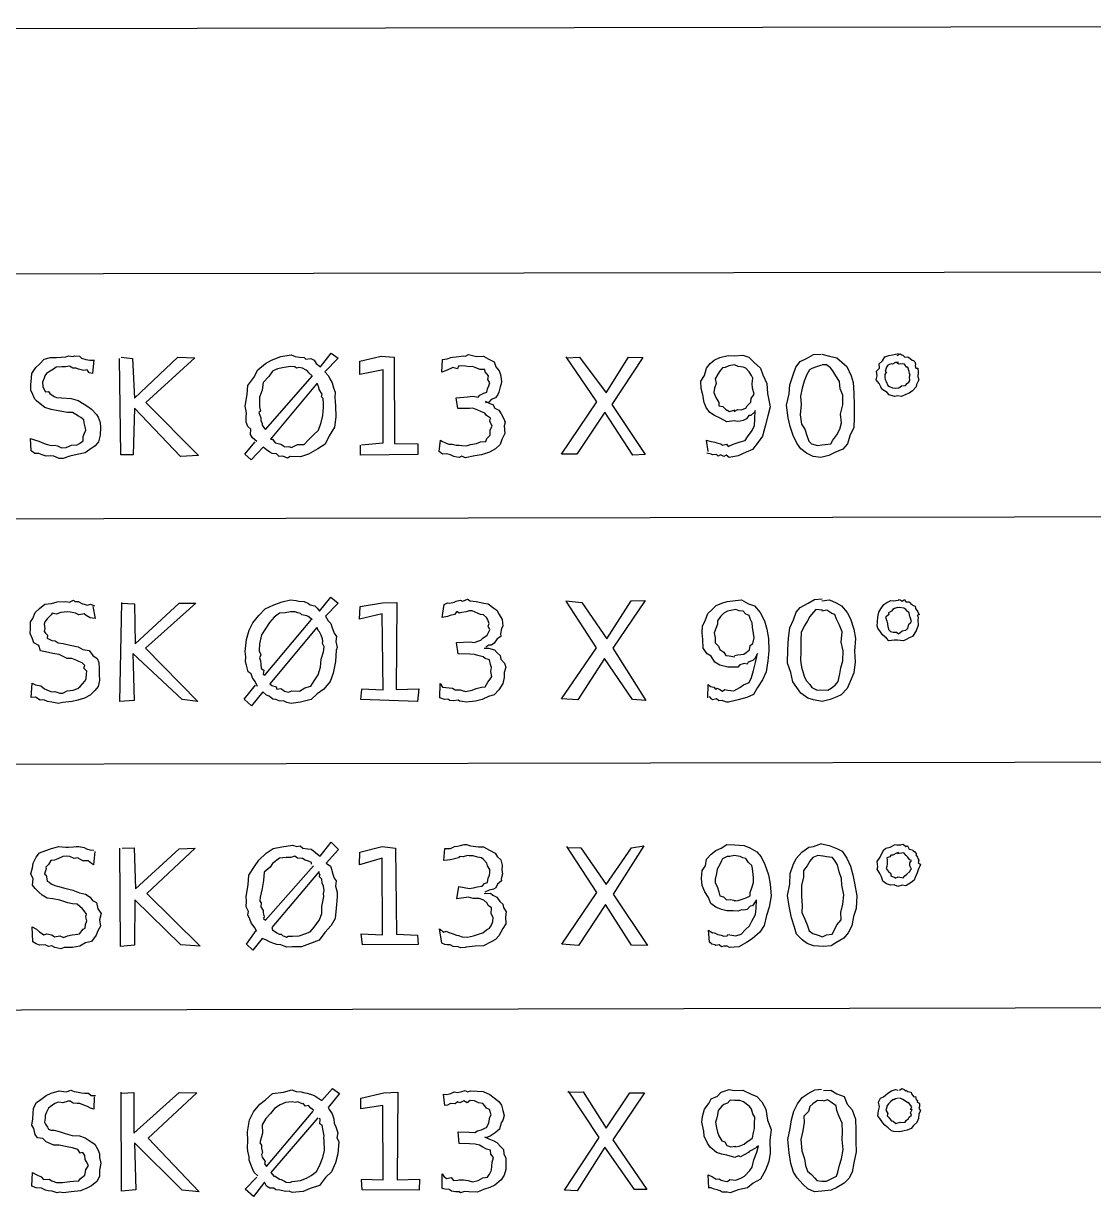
# Model space of a CAD drawing. Header units: millimetres. Extents: x 0 to 500, y -1 to 330.
# Drawn here: x 405.58 to 436.13, y 223.95 to 257.45 of the extents above; entities that cross this region are included whole.
import ezdxf

# ---------------------------------------------------------------- set-up
doc = ezdxf.new("R2010")
doc.units = ezdxf.units.MM

msp = doc.modelspace()

# ---------------------------------------------------------------- linework, layer by layer
for points in [[(329.853, 257.168), (485.854, 257.449)], [(329.867, 250.187), (485.856, 250.43)], [(407.591, 247.839), (407.554, 247.453), (407.462, 247.467), (407.402, 247.556), (407.307, 247.538), (407.157, 247.577), (407.092, 247.6), (406.993, 247.606), (406.902, 247.665), (406.78, 247.643), (406.675, 247.647), (406.521, 247.634), (406.44, 247.577), (406.301, 247.491), (406.239, 247.456), (406.198, 247.387), (406.178, 247.317), (406.132, 247.207), (406.14, 247.083), (406.18, 246.997), (406.214, 246.927), (406.298, 246.935), (406.336, 246.879), (406.46, 246.8), (406.528, 246.769), (406.671, 246.754), (406.942, 246.735), (407.148, 246.681), (407.32, 246.575), (407.425, 246.51), (407.529, 246.436), (407.671, 246.279), (407.716, 246.205), (407.772, 246.054), (407.788, 245.908), (407.776, 245.688), (407.726, 245.497), (407.627, 245.391), (407.482, 245.285), (407.346, 245.187), (407.12, 245.135), (406.909, 245.092), (406.721, 245.024), (406.606, 245.026), (406.453, 245.088), (406.349, 245.102), (406.232, 245.093), (406.123, 245.133), (406.02, 245.17), (405.913, 245.165), (405.803, 245.247), (405.782, 245.592), (405.931, 245.547), (406.024, 245.521), (406.153, 245.467), (406.232, 245.438), (406.371, 245.4), (406.472, 245.401), (406.56, 245.389), (406.672, 245.328), (406.808, 245.339), (406.957, 245.406), (407.121, 245.414), (407.184, 245.451), (407.291, 245.53), (407.287, 245.656), (407.329, 245.749), (407.361, 245.833), (407.349, 245.93), (407.313, 246.04), (407.312, 246.132), (407.224, 246.195), (407.155, 246.238), (407.078, 246.284), (406.985, 246.337), (406.842, 246.341), (406.578, 246.382), (406.374, 246.422), (406.195, 246.485), (406.106, 246.552), (405.959, 246.667), (405.91, 246.724), (405.853, 246.856), (405.795, 246.974), (405.799, 247.125), (405.811, 247.331), (405.828, 247.457), (405.941, 247.622), (406.045, 247.723), (406.173, 247.863), (406.356, 247.907), (406.528, 247.909), (406.793, 247.932), (406.877, 247.955), (406.994, 247.935), (407.052, 247.961), (407.183, 247.949), (407.242, 247.893), (407.368, 247.856), (407.476, 247.831), (407.59, 247.836)], [(408.375, 247.922), (408.698, 247.878), (408.758, 246.752), (409.989, 247.919), (410.474, 247.9), (409.077, 246.626), (410.577, 245.114), (410.065, 245.08), (408.755, 246.462), (408.72, 245.133), (408.362, 245.125), (408.33, 247.88)], [(412.249, 245.507), (412.124, 245.612), (412.061, 245.707), (412.077, 245.858), (411.988, 245.94), (411.94, 246.06), (411.946, 246.205), (411.951, 246.333), (411.913, 246.523), (411.967, 246.853), (411.987, 247.107), (412.158, 247.339), (412.277, 247.554), (412.491, 247.739), (412.669, 247.837), (412.935, 247.938), (413.222, 247.983), (413.345, 247.942), (413.466, 247.923), (413.597, 247.91), (413.641, 247.864), (413.791, 247.877), (413.886, 247.83), (413.939, 247.742), (414.068, 247.647), (414.37, 248.035), (414.572, 247.893), (414.19, 247.496), (414.293, 247.389), (414.331, 247.303), (414.398, 247.184), (414.434, 247.045), (414.486, 246.921), (414.477, 246.765), (414.487, 246.651), (414.488, 246.532), (414.5, 246.218), (414.463, 245.922), (414.313, 245.672), (414.197, 245.438), (413.988, 245.304), (413.725, 245.153), (413.495, 245.07), (413.195, 245.083), (413.123, 245.034), (412.987, 245.093), (412.885, 245.079), (412.81, 245.154), (412.682, 245.163), (412.613, 245.203), (412.521, 245.277), (412.429, 245.352), (412.081, 244.987), (411.904, 245.147), (412.196, 245.505)], [(415.233, 245.413), (415.857, 245.47), (415.849, 247.555), (415.185, 247.42), (415.183, 247.805), (415.797, 247.944), (416.168, 247.919), (416.176, 245.456), (416.845, 245.44), (416.847, 245.137), (415.203, 245.123), (415.203, 245.407)], [(418.765, 246.666), (418.897, 246.592), (418.988, 246.564), (419.045, 246.465), (419.155, 246.407), (419.218, 246.299), (419.298, 246.154), (419.332, 246.058), (419.307, 245.955), (419.327, 245.743), (419.244, 245.568), (419.189, 245.421), (419.06, 245.304), (418.892, 245.203), (418.658, 245.13), (418.474, 245.098), (418.197, 245.044), (418.1, 245.094), (418.027, 245.053), (417.954, 245.065), (417.87, 245.08), (417.778, 245.133), (417.66, 245.16), (417.548, 245.15), (417.451, 245.221), (417.494, 245.553), (417.524, 245.516), (417.654, 245.467), (417.732, 245.438), (417.818, 245.431), (417.94, 245.404), (418.018, 245.41), (418.095, 245.399), (418.232, 245.389), (418.35, 245.422), (418.513, 245.452), (418.63, 245.499), (418.78, 245.515), (418.813, 245.594), (418.909, 245.689), (418.903, 245.844), (418.964, 245.944), (418.9, 246.088), (418.919, 246.181), (418.806, 246.252), (418.752, 246.319), (418.64, 246.371), (418.554, 246.405), (418.414, 246.464), (418.315, 246.455), (417.987, 246.455), (417.938, 246.754), (418.264, 246.79), (418.414, 246.804), (418.569, 246.778), (418.614, 246.829), (418.73, 246.891), (418.812, 246.919), (418.833, 247.012), (418.873, 247.099), (418.893, 247.183), (418.845, 247.283), (418.857, 247.387), (418.769, 247.497), (418.751, 247.563), (418.619, 247.57), (418.498, 247.615), (418.407, 247.657), (418.307, 247.641), (418.204, 247.666), (418.096, 247.675), (418, 247.663), (417.972, 247.589), (417.844, 247.625), (417.787, 247.594), (417.63, 247.527), (417.524, 247.49), (417.542, 247.855), (417.676, 247.867), (417.785, 247.907), (417.83, 247.917), (417.94, 247.932), (418.084, 247.944), (418.147, 247.956), (418.2, 247.951), (418.286, 247.996), (418.52, 247.941), (418.715, 247.949), (418.853, 247.871), (419.023, 247.787), (419.073, 247.643), (419.163, 247.53), (419.203, 247.423), (419.229, 247.227), (419.221, 247.16), (419.193, 247.068), (419.153, 246.922), (419.123, 246.851), (419.062, 246.759), (418.938, 246.711), (418.865, 246.637), (418.771, 246.61)], [(421.09, 247.896), (421.458, 247.916), (422.217, 246.903), (422.86, 247.919), (423.266, 247.911), (422.382, 246.565), (423.334, 245.138), (422.977, 245.122), (422.185, 246.352), (421.377, 245.149), (420.945, 245.151), (421.953, 246.642), (421.073, 247.926)], [(425.135, 245.227), (425.084, 245.544), (425.211, 245.506), (425.276, 245.502), (425.32, 245.487), (425.382, 245.47), (425.495, 245.443), (425.538, 245.407), (425.652, 245.435), (425.7, 245.372), (425.845, 245.434), (426.043, 245.499), (426.184, 245.539), (426.249, 245.647), (426.382, 245.826), (426.449, 245.968), (426.467, 246.148), (426.472, 246.396), (426.46, 246.355), (426.346, 246.252), (426.296, 246.249), (426.226, 246.16), (426.133, 246.108), (426.041, 246.095), (425.969, 246.084), (425.869, 246.104), (425.663, 246.073), (425.474, 246.176), (425.314, 246.256), (425.176, 246.338), (425.07, 246.482), (425.017, 246.626), (424.978, 246.84), (424.931, 247.023), (424.921, 247.231), (425.026, 247.391), (425.079, 247.604), (425.183, 247.737), (425.305, 247.831), (425.462, 247.91), (425.701, 247.967), (425.883, 247.955), (426.118, 247.978), (426.292, 247.917), (426.445, 247.765), (426.621, 247.608), (426.694, 247.411), (426.803, 247.169), (426.826, 246.883), (426.896, 246.504), (426.833, 246.247), (426.762, 245.945), (426.683, 245.661), (426.555, 245.491), (426.392, 245.285), (426.214, 245.208), (425.988, 245.103), (425.728, 245.053), (425.647, 245.117), (425.573, 245.079), (425.481, 245.125), (425.417, 245.096), (425.369, 245.14), (425.256, 245.129), (425.22, 245.148), (425.092, 245.178)], [(428.375, 248.004), (428.597, 247.944), (428.805, 247.903), (428.946, 247.78), (429.086, 247.652), (429.213, 247.385), (429.27, 247.198), (429.291, 246.904), (429.294, 246.522), (429.299, 246.19), (429.292, 245.909), (429.176, 245.675), (429.112, 245.441), (428.974, 245.291), (428.745, 245.195), (428.574, 245.107), (428.345, 245.054), (428.125, 245.083), (427.942, 245.181), (427.776, 245.297), (427.658, 245.467), (427.556, 245.683), (427.476, 245.943), (427.413, 246.185), (427.367, 246.549), (427.441, 246.868), (427.464, 247.133), (427.557, 247.417), (427.632, 247.63), (427.758, 247.797), (427.94, 247.877), (428.136, 247.994), (428.359, 248.007)], [(430.524, 247.967), (430.61, 248.018), (430.657, 247.986), (430.685, 247.973), (430.749, 247.92), (430.81, 247.93), (430.846, 247.92), (430.951, 247.835), (430.991, 247.824), (431.026, 247.785), (431.048, 247.729), (431.037, 247.67), (431.06, 247.602), (431.12, 247.606), (431.125, 247.488), (431.123, 247.487), (431.112, 247.364), (431.147, 247.271), (431.078, 247.142), (431.072, 247.075), (430.964, 246.953), (430.864, 246.891), (430.77, 246.851), (430.654, 246.798), (430.543, 246.81), (430.445, 246.796), (430.296, 246.84), (430.241, 246.911), (430.088, 247.007), (430.055, 247.072), (430.016, 247.167), (429.93, 247.276), (429.955, 247.387), (429.934, 247.52), (430.023, 247.603), (430.015, 247.726), (430.107, 247.815), (430.176, 247.931), (430.284, 247.964), (430.388, 247.985), (430.568, 248.028)], [(413.824, 247.39), (413.735, 247.476), (413.698, 247.508), (413.659, 247.549), (413.55, 247.609), (413.443, 247.628), (413.381, 247.609), (413.335, 247.642), (413.219, 247.654), (413.026, 247.624), (412.838, 247.581), (412.693, 247.515), (412.589, 247.367), (412.428, 247.198), (412.4, 246.972), (412.319, 246.775), (412.324, 246.505), (412.35, 246.374), (412.302, 246.338), (412.362, 246.188), (412.358, 246.102), (412.398, 246.03), (412.394, 245.98), (412.466, 245.877), (412.497, 245.853), (413.839, 247.388)], [(425.872, 246.368), (425.979, 246.428), (426.077, 246.419), (426.201, 246.461), (426.245, 246.527), (426.351, 246.629), (426.361, 246.742), (426.44, 246.859), (426.393, 247.032), (426.387, 247.165), (426.41, 247.321), (426.372, 247.393), (426.304, 247.497), (426.202, 247.602), (426.129, 247.635), (425.991, 247.648), (425.878, 247.697), (425.721, 247.671), (425.612, 247.625), (425.542, 247.618), (425.457, 247.506), (425.4, 247.412), (425.33, 247.302), (425.356, 247.169), (425.311, 247.038), (425.296, 246.911), (425.345, 246.765), (425.435, 246.627), (425.433, 246.529), (425.551, 246.514), (425.623, 246.438), (425.736, 246.363), (425.904, 246.416)], [(428.365, 247.688), (428.223, 247.646), (428.09, 247.594), (428.025, 247.559), (427.943, 247.42), (427.872, 247.238), (427.813, 247.029), (427.765, 246.801), (427.781, 246.565), (427.755, 246.276), (427.799, 246.004), (427.891, 245.863), (427.946, 245.677), (428.008, 245.524), (428.084, 245.442), (428.25, 245.392), (428.372, 245.412), (428.474, 245.426), (428.629, 245.448), (428.69, 245.552), (428.801, 245.702), (428.891, 245.861), (428.935, 246.048), (428.909, 246.295), (428.971, 246.559), (428.97, 246.832), (428.898, 247.013), (428.883, 247.223), (428.776, 247.386), (428.685, 247.528), (428.621, 247.614), (428.505, 247.698), (428.384, 247.702)], [(430.566, 247.77), (430.475, 247.771), (430.392, 247.719), (430.353, 247.729), (430.255, 247.686), (430.226, 247.631), (430.186, 247.514), (430.221, 247.5), (430.173, 247.424), (430.175, 247.335), (430.179, 247.278), (430.215, 247.225), (430.261, 247.112), (430.31, 247.083), (430.388, 247.045), (430.469, 247.035), (430.572, 247.042), (430.613, 247.07), (430.649, 247.097), (430.763, 247.109), (430.817, 247.173), (430.857, 247.201), (430.892, 247.256), (430.88, 247.355), (430.9, 247.422), (430.875, 247.45), (430.866, 247.508), (430.826, 247.63), (430.8, 247.622), (430.738, 247.72), (430.669, 247.725), (430.586, 247.719), (430.522, 247.744)], [(413.97, 247.172), (412.636, 245.581), (412.689, 245.581), (412.765, 245.473), (412.815, 245.465), (412.93, 245.435), (413.005, 245.388), (413.04, 245.362), (413.157, 245.372), (413.239, 245.341), (413.406, 245.42), (413.596, 245.425), (413.72, 245.56), (413.857, 245.688), (414.007, 245.836), (414.082, 246.054), (414.132, 246.249), (414.151, 246.483), (414.149, 246.596), (414.137, 246.739), (414.09, 246.783), (414.114, 246.864), (414.028, 246.991), (414.017, 247.061), (414.001, 247.099), (413.971, 247.171)], [(329.872, 243.17), (485.88, 243.452)], [(407.567, 240.802), (407.634, 240.453), (407.492, 240.47), (407.372, 240.544), (407.321, 240.584), (407.164, 240.562), (407.068, 240.605), (407.021, 240.618), (406.921, 240.636), (406.841, 240.647), (406.651, 240.626), (406.519, 240.581), (406.405, 240.611), (406.378, 240.557), (406.262, 240.445), (406.196, 240.364), (406.172, 240.295), (406.199, 240.173), (406.172, 240.085), (406.214, 240.04), (406.27, 239.977), (406.262, 239.892), (406.394, 239.829), (406.486, 239.815), (406.573, 239.764), (406.719, 239.741), (406.919, 239.69), (407.146, 239.647), (407.278, 239.567), (407.456, 239.54), (407.56, 239.397), (407.69, 239.312), (407.737, 239.196), (407.745, 239.024), (407.744, 238.86), (407.755, 238.681), (407.72, 238.512), (407.62, 238.399), (407.485, 238.261), (407.326, 238.177), (407.136, 238.12), (406.972, 238.089), (406.7, 238.06), (406.581, 238.029), (406.488, 238.042), (406.395, 238.067), (406.268, 238.089), (406.166, 238.131), (406.057, 238.12), (405.924, 238.211), (405.808, 238.196), (405.833, 238.612), (405.932, 238.56), (406.076, 238.531), (406.189, 238.447), (406.249, 238.418), (406.386, 238.365), (406.482, 238.366), (406.625, 238.324), (406.712, 238.323), (406.835, 238.387), (407.004, 238.412), (407.133, 238.454), (407.206, 238.511), (407.269, 238.589), (407.339, 238.664), (407.377, 238.736), (407.385, 238.873), (407.389, 238.954), (407.311, 239.034), (407.335, 239.114), (407.264, 239.187), (407.162, 239.225), (407.108, 239.251), (406.963, 239.313), (406.835, 239.316), (406.604, 239.423), (406.419, 239.457), (406.214, 239.5), (406.073, 239.535), (406.02, 239.684), (405.883, 239.765), (405.843, 239.873), (405.777, 240.025), (405.781, 240.159), (405.786, 240.361), (405.855, 240.458), (405.914, 240.625), (406.042, 240.742), (406.192, 240.861), (406.385, 240.884), (406.548, 240.929), (406.797, 240.936), (406.902, 240.92), (407.01, 240.977), (407.05, 240.942), (407.15, 240.942), (407.254, 240.881), (407.417, 240.839), (407.497, 240.863), (407.61, 240.813)], [(408.374, 240.894), (408.757, 240.878), (408.775, 239.731), (410.026, 240.89), (410.501, 240.891), (409.068, 239.61), (410.562, 238.088), (410.111, 238.143), (408.707, 239.456), (408.743, 238.118), (408.337, 238.082), (408.391, 240.909)], [(412.267, 238.517), (412.197, 238.654), (412.126, 238.758), (412.086, 238.876), (412, 238.928), (411.949, 239.118), (411.925, 239.222), (411.937, 239.364), (411.913, 239.513), (411.948, 239.851), (412.026, 240.123), (412.131, 240.332), (412.305, 240.542), (412.481, 240.727), (412.729, 240.848), (412.971, 240.927), (413.204, 240.985), (413.37, 240.965), (413.448, 240.955), (413.597, 240.936), (413.72, 240.879), (413.772, 240.841), (413.905, 240.819), (413.971, 240.749), (414.033, 240.661), (414.36, 241.062), (414.565, 240.889), (414.206, 240.52), (414.278, 240.388), (414.362, 240.315), (414.388, 240.214), (414.45, 240.037), (414.519, 239.937), (414.506, 239.798), (414.544, 239.627), (414.512, 239.548), (414.491, 239.224), (414.43, 238.898), (414.335, 238.656), (414.161, 238.436), (413.966, 238.3), (413.798, 238.139), (413.489, 238.068), (413.222, 238.029), (413.102, 238.056), (413.031, 238.094), (412.882, 238.1), (412.792, 238.139), (412.707, 238.148), (412.603, 238.233), (412.526, 238.261), (412.418, 238.357), (412.092, 237.961), (411.885, 238.147), (412.21, 238.554)], [(415.234, 238.448), (415.852, 238.419), (415.825, 240.591), (415.176, 240.435), (415.196, 240.8), (415.832, 240.899), (416.241, 240.909), (416.228, 238.43), (416.872, 238.447), (416.836, 238.088), (415.212, 238.143), (415.243, 238.427)], [(418.734, 239.61), (418.863, 239.608), (419.027, 239.564), (419.109, 239.472), (419.192, 239.4), (419.208, 239.297), (419.32, 239.178), (419.353, 239.07), (419.303, 238.909), (419.308, 238.766), (419.27, 238.601), (419.155, 238.422), (419.025, 238.271), (418.858, 238.232), (418.677, 238.14), (418.489, 238.096), (418.225, 238.066), (418.113, 238.088), (418.034, 238.093), (417.998, 238.123), (417.85, 238.107), (417.753, 238.117), (417.702, 238.152), (417.599, 238.144), (417.472, 238.193), (417.481, 238.598), (417.547, 238.496), (417.64, 238.483), (417.737, 238.476), (417.831, 238.467), (417.911, 238.415), (418.052, 238.416), (418.107, 238.396), (418.199, 238.369), (418.397, 238.411), (418.505, 238.454), (418.656, 238.497), (418.769, 238.499), (418.842, 238.637), (418.908, 238.719), (418.956, 238.796), (418.922, 238.946), (418.945, 239.053), (418.917, 239.143), (418.884, 239.273), (418.768, 239.31), (418.703, 239.361), (418.555, 239.4), (418.458, 239.429), (418.328, 239.435), (417.992, 239.443), (417.95, 239.772), (418.339, 239.793), (418.452, 239.773), (418.584, 239.816), (418.637, 239.834), (418.702, 239.898), (418.819, 239.983), (418.848, 240.034), (418.9, 240.13), (418.851, 240.233), (418.877, 240.315), (418.833, 240.433), (418.8, 240.487), (418.719, 240.564), (418.629, 240.574), (418.567, 240.597), (418.393, 240.671), (418.307, 240.674), (418.218, 240.65), (418.098, 240.631), (418.021, 240.608), (417.951, 240.654), (417.887, 240.574), (417.761, 240.545), (417.685, 240.516), (417.54, 240.487), (417.592, 240.854), (417.693, 240.904), (417.757, 240.897), (417.883, 240.92), (417.935, 240.95), (418.048, 240.977), (418.127, 240.95), (418.259, 241.005), (418.333, 240.958), (418.507, 240.937), (418.728, 240.893), (418.854, 240.874), (419.011, 240.748), (419.102, 240.69), (419.163, 240.565), (419.246, 240.425), (419.272, 240.233), (419.232, 240.167), (419.204, 240.016), (419.215, 239.941), (419.103, 239.873), (419.025, 239.755), (418.943, 239.69), (418.865, 239.698), (418.784, 239.638)], [(421.071, 240.958), (421.522, 240.909), (422.233, 239.876), (422.928, 240.958), (423.333, 240.967), (422.407, 239.609), (423.354, 238.116), (422.971, 238.144), (422.167, 239.314), (421.41, 238.135), (420.943, 238.163), (421.946, 239.62), (421.075, 240.952)], [(425.123, 238.194), (425.132, 238.567), (425.194, 238.513), (425.291, 238.498), (425.349, 238.432), (425.391, 238.467), (425.464, 238.425), (425.538, 238.383), (425.606, 238.431), (425.696, 238.407), (425.862, 238.388), (426.032, 238.483), (426.139, 238.561), (426.298, 238.627), (426.368, 238.766), (426.424, 238.966), (426.477, 239.2), (426.536, 239.451), (426.459, 239.314), (426.407, 239.258), (426.275, 239.212), (426.243, 239.154), (426.159, 239.167), (426.036, 239.136), (425.978, 239.061), (425.83, 239.064), (425.695, 239.068), (425.459, 239.125), (425.321, 239.204), (425.213, 239.375), (425.102, 239.449), (424.984, 239.608), (424.978, 239.86), (424.96, 240.047), (424.973, 240.246), (425.046, 240.393), (425.118, 240.595), (425.233, 240.704), (425.361, 240.831), (425.523, 240.891), (425.675, 240.938), (425.912, 240.966), (426.08, 240.986), (426.286, 240.873), (426.452, 240.815), (426.614, 240.623), (426.734, 240.391), (426.803, 240.149), (426.85, 239.882), (426.864, 239.533), (426.836, 239.242), (426.786, 238.929), (426.679, 238.705), (426.537, 238.489), (426.428, 238.284), (426.233, 238.2), (425.984, 238.132), (425.708, 238.063), (425.663, 238.069), (425.553, 238.106), (425.544, 238.113), (425.434, 238.104), (425.364, 238.16), (425.257, 238.136), (425.221, 238.162), (425.164, 238.224)], [(428.379, 240.964), (428.59, 240.991), (428.785, 240.898), (428.938, 240.815), (429.103, 240.627), (429.195, 240.446), (429.284, 240.147), (429.337, 239.888), (429.311, 239.523), (429.328, 239.222), (429.293, 238.905), (429.186, 238.657), (429.103, 238.454), (428.926, 238.271), (428.804, 238.217), (428.614, 238.144), (428.386, 238.087), (428.133, 238.13), (427.972, 238.177), (427.777, 238.322), (427.666, 238.482), (427.548, 238.647), (427.494, 238.909), (427.396, 239.184), (427.407, 239.568), (427.425, 239.894), (427.458, 240.191), (427.571, 240.419), (427.646, 240.637), (427.761, 240.77), (427.988, 240.897), (428.164, 240.998), (428.387, 241.019)], [(430.555, 240.997), (430.607, 240.988), (430.669, 240.954), (430.736, 240.996), (430.774, 240.931), (430.861, 240.933), (430.91, 240.898), (430.907, 240.88), (430.995, 240.831), (431.043, 240.803), (431.046, 240.744), (431.097, 240.674), (431.12, 240.642), (431.151, 240.56), (431.106, 240.551), (431.126, 240.461), (431.115, 240.43), (431.123, 240.257), (431.09, 240.162), (431.072, 240.102), (430.966, 239.945), (430.871, 239.899), (430.801, 239.869), (430.705, 239.817), (430.531, 239.839), (430.444, 239.834), (430.288, 239.822), (430.225, 239.895), (430.11, 239.991), (430.05, 240.071), (429.97, 240.18), (429.955, 240.248), (429.963, 240.364), (429.97, 240.495), (430.002, 240.636), (430.061, 240.732), (430.144, 240.854), (430.23, 240.916), (430.345, 240.97), (430.416, 240.958), (430.566, 240.982)], [(413.839, 240.426), (413.796, 240.448), (413.712, 240.513), (413.669, 240.534), (413.534, 240.564), (413.492, 240.599), (413.418, 240.621), (413.339, 240.647), (413.206, 240.645), (413.058, 240.618), (412.896, 240.607), (412.739, 240.496), (412.612, 240.337), (412.504, 240.176), (412.382, 239.992), (412.326, 239.734), (412.311, 239.536), (412.365, 239.416), (412.324, 239.335), (412.351, 239.243), (412.358, 239.147), (412.373, 239.026), (412.446, 238.98), (412.43, 238.867), (412.476, 238.838), (413.803, 240.425)], [(425.881, 239.402), (425.974, 239.42), (426.147, 239.441), (426.215, 239.483), (426.31, 239.565), (426.325, 239.687), (426.41, 239.742), (426.444, 239.901), (426.42, 240.026), (426.394, 240.205), (426.383, 240.332), (426.335, 240.428), (426.302, 240.545), (426.202, 240.575), (426.131, 240.664), (426.013, 240.673), (425.917, 240.713), (425.778, 240.683), (425.686, 240.665), (425.578, 240.604), (425.482, 240.515), (425.393, 240.39), (425.396, 240.297), (425.349, 240.172), (425.297, 240.048), (425.331, 239.905), (425.333, 239.761), (425.425, 239.661), (425.459, 239.57), (425.573, 239.498), (425.632, 239.397), (425.73, 239.393), (425.888, 239.36)], [(428.398, 240.697), (428.208, 240.71), (428.134, 240.638), (428.035, 240.512), (427.962, 240.384), (427.886, 240.261), (427.789, 240.062), (427.78, 239.826), (427.778, 239.511), (427.768, 239.265), (427.792, 239.067), (427.871, 238.805), (427.93, 238.684), (428.036, 238.566), (428.092, 238.486), (428.239, 238.408), (428.348, 238.415), (428.547, 238.411), (428.638, 238.461), (428.759, 238.552), (428.84, 238.652), (428.887, 238.871), (428.918, 239.042), (428.975, 239.249), (428.987, 239.53), (428.923, 239.779), (428.953, 240.077), (428.884, 240.262), (428.796, 240.439), (428.75, 240.567), (428.657, 240.6), (428.516, 240.693), (428.379, 240.66)], [(430.54, 240.772), (430.452, 240.742), (430.4, 240.71), (430.363, 240.663), (430.279, 240.621), (430.284, 240.572), (430.21, 240.506), (430.188, 240.498), (430.228, 240.379), (430.239, 240.359), (430.251, 240.29), (430.261, 240.222), (430.284, 240.134), (430.332, 240.083), (430.409, 240.063), (430.507, 240.066), (430.569, 240.019), (430.603, 240.042), (430.673, 240.106), (430.773, 240.12), (430.82, 240.17), (430.834, 240.173), (430.863, 240.294), (430.909, 240.331), (430.937, 240.367), (430.901, 240.497), (430.89, 240.515), (430.87, 240.617), (430.815, 240.662), (430.773, 240.71), (430.717, 240.754), (430.597, 240.769), (430.522, 240.757)], [(413.956, 240.197), (412.618, 238.591), (412.675, 238.542), (412.796, 238.508), (412.821, 238.438), (412.936, 238.455), (412.987, 238.421), (413.035, 238.378), (413.149, 238.354), (413.243, 238.39), (413.467, 238.384), (413.616, 238.472), (413.787, 238.523), (413.879, 238.673), (414.001, 238.847), (414.062, 239.066), (414.086, 239.295), (414.15, 239.503), (414.165, 239.65), (414.121, 239.745), (414.126, 239.808), (414.124, 239.87), (414.082, 239.978), (414.031, 240.07), (413.997, 240.116), (413.971, 240.199)], [(329.873, 236.163), (485.887, 236.45)], [(407.622, 233.802), (407.588, 233.421), (407.526, 233.459), (407.43, 233.537), (407.277, 233.535), (407.215, 233.573), (407.129, 233.622), (407.03, 233.599), (406.911, 233.66), (406.809, 233.665), (406.707, 233.661), (406.565, 233.592), (406.47, 233.549), (406.367, 233.544), (406.298, 233.434), (406.219, 233.349), (406.234, 233.318), (406.187, 233.157), (406.229, 233.128), (406.255, 233.024), (406.257, 232.953), (406.309, 232.93), (406.379, 232.874), (406.481, 232.834), (406.557, 232.812), (406.732, 232.767), (406.991, 232.698), (407.182, 232.623), (407.354, 232.578), (407.487, 232.499), (407.555, 232.406), (407.666, 232.344), (407.708, 232.167), (407.803, 232.034), (407.758, 231.849), (407.783, 231.665), (407.708, 231.532), (407.657, 231.408), (407.53, 231.235), (407.351, 231.196), (407.195, 231.096), (406.982, 231.063), (406.747, 231.063), (406.649, 231.019), (406.48, 231.059), (406.398, 231.106), (406.297, 231.085), (406.207, 231.133), (406.044, 231.129), (405.943, 231.166), (405.854, 231.218), (405.829, 231.645), (405.952, 231.585), (406.044, 231.505), (406.165, 231.421), (406.253, 231.452), (406.39, 231.42), (406.468, 231.365), (406.624, 231.393), (406.73, 231.347), (406.844, 231.388), (406.979, 231.421), (407.139, 231.436), (407.184, 231.453), (407.293, 231.579), (407.343, 231.61), (407.356, 231.718), (407.396, 231.822), (407.366, 231.938), (407.383, 232.014), (407.316, 232.107), (407.27, 232.168), (407.19, 232.23), (407.119, 232.298), (406.982, 232.302), (406.854, 232.338), (406.627, 232.407), (406.425, 232.447), (406.26, 232.47), (406.12, 232.552), (406.027, 232.644), (405.914, 232.745), (405.845, 232.838), (405.858, 233.019), (405.79, 233.163), (405.84, 233.33), (405.864, 233.464), (405.944, 233.642), (406.042, 233.762), (406.223, 233.825), (406.353, 233.874), (406.587, 233.944), (406.796, 233.925), (406.87, 233.921), (407.013, 233.935), (407.088, 233.944), (407.168, 233.939), (407.316, 233.916), (407.385, 233.88), (407.477, 233.847), (407.595, 233.841)], [(408.403, 233.9), (408.743, 233.904), (408.783, 232.732), (410.03, 233.877), (410.489, 233.892), (409.11, 232.598), (410.629, 231.095), (410.081, 231.135), (408.759, 232.419), (408.756, 231.121), (408.356, 231.084), (408.339, 233.896)], [(412.244, 231.512), (412.192, 231.619), (412.088, 231.759), (412.043, 231.864), (411.994, 231.989), (412.005, 232.087), (411.939, 232.22), (411.949, 232.381), (411.938, 232.511), (412, 232.853), (412.017, 233.128), (412.184, 233.375), (412.299, 233.549), (412.51, 233.755), (412.714, 233.89), (412.963, 233.931), (413.263, 233.981), (413.389, 233.945), (413.486, 233.961), (413.56, 233.898), (413.704, 233.875), (413.795, 233.865), (413.866, 233.821), (413.976, 233.727), (414.052, 233.665), (414.37, 234.063), (414.582, 233.855), (414.224, 233.468), (414.346, 233.386), (414.374, 233.296), (414.413, 233.154), (414.455, 233.041), (414.513, 232.96), (414.496, 232.81), (414.537, 232.636), (414.536, 232.509), (414.515, 232.178), (414.482, 231.891), (414.371, 231.692), (414.186, 231.488), (414.027, 231.267), (413.751, 231.165), (413.518, 231.077), (413.254, 231.081), (413.102, 231.072), (413.025, 231.096), (412.929, 231.134), (412.815, 231.145), (412.728, 231.177), (412.625, 231.214), (412.501, 231.276), (412.401, 231.312), (412.128, 230.986), (411.952, 231.156), (412.229, 231.542)], [(415.229, 231.454), (415.838, 231.422), (415.82, 233.608), (415.176, 233.423), (415.183, 233.786), (415.82, 233.946), (416.203, 233.895), (416.231, 231.441), (416.833, 231.41), (416.855, 231.144), (415.262, 231.136), (415.221, 231.449)], [(418.737, 232.601), (418.92, 232.607), (418.981, 232.555), (419.097, 232.499), (419.179, 232.376), (419.273, 232.298), (419.291, 232.201), (419.36, 232.079), (419.345, 231.934), (419.35, 231.733), (419.272, 231.602), (419.155, 231.394), (419.056, 231.291), (418.932, 231.225), (418.718, 231.102), (418.483, 231.1), (418.221, 231.069), (418.193, 231.06), (418.063, 231.049), (417.998, 231.077), (417.853, 231.092), (417.763, 231.131), (417.683, 231.139), (417.609, 231.148), (417.525, 231.184), (417.465, 231.596), (417.582, 231.501), (417.654, 231.522), (417.726, 231.488), (417.822, 231.456), (417.943, 231.416), (418.004, 231.401), (418.104, 231.359), (418.264, 231.358), (418.435, 231.395), (418.578, 231.436), (418.702, 231.482), (418.801, 231.562), (418.892, 231.613), (418.945, 231.693), (418.986, 231.799), (418.996, 231.916), (418.932, 232.023), (418.941, 232.19), (418.853, 232.26), (418.821, 232.321), (418.728, 232.413), (418.589, 232.459), (418.425, 232.454), (418.293, 232.493), (417.956, 232.45), (418.014, 232.802), (418.315, 232.748), (418.466, 232.769), (418.537, 232.791), (418.675, 232.812), (418.748, 232.888), (418.835, 232.916), (418.852, 233.043), (418.891, 233.122), (418.894, 233.202), (418.9, 233.282), (418.83, 233.388), (418.813, 233.463), (418.721, 233.574), (418.66, 233.616), (418.547, 233.637), (418.419, 233.673), (418.306, 233.68), (418.257, 233.683), (418.133, 233.652), (418.031, 233.66), (418.004, 233.62), (417.849, 233.583), (417.766, 233.561), (417.689, 233.558), (417.588, 233.547), (417.612, 233.886), (417.669, 233.883), (417.774, 233.889), (417.891, 233.941), (417.978, 233.954), (418.056, 233.976), (418.165, 233.999), (418.23, 234.003), (418.347, 233.965), (418.578, 233.932), (418.713, 233.935), (418.886, 233.836), (419.053, 233.752), (419.107, 233.66), (419.216, 233.559), (419.247, 233.409), (419.244, 233.267), (419.255, 233.162), (419.225, 233.019), (419.234, 232.963), (419.119, 232.869), (419.065, 232.761), (419.006, 232.723), (418.878, 232.693), (418.755, 232.643)], [(421.129, 233.916), (421.492, 233.909), (422.218, 232.858), (422.94, 233.901), (423.294, 233.965), (422.422, 232.578), (423.401, 231.12), (422.946, 231.122), (422.195, 232.287), (421.43, 231.113), (420.955, 231.151), (421.951, 232.627), (421.094, 233.943)], [(425.165, 231.224), (425.142, 231.555), (425.251, 231.474), (425.269, 231.487), (425.332, 231.468), (425.403, 231.433), (425.501, 231.415), (425.574, 231.379), (425.677, 231.393), (425.692, 231.435), (425.924, 231.394), (426.069, 231.444), (426.199, 231.572), (426.31, 231.678), (426.373, 231.809), (426.478, 232.005), (426.498, 232.177), (426.51, 232.422), (426.471, 232.36), (426.396, 232.25), (426.327, 232.241), (426.243, 232.145), (426.145, 232.129), (426.083, 232.136), (425.99, 232.094), (425.841, 232.107), (425.668, 232.103), (425.514, 232.149), (425.352, 232.211), (425.204, 232.319), (425.136, 232.483), (425.036, 232.648), (424.956, 232.83), (424.943, 233.028), (424.956, 233.257), (425.051, 233.396), (425.084, 233.584), (425.219, 233.72), (425.35, 233.83), (425.498, 233.898), (425.662, 234.005), (425.891, 233.994), (426.157, 233.972), (426.324, 233.909), (426.517, 233.789), (426.64, 233.648), (426.744, 233.427), (426.85, 233.138), (426.897, 232.864), (426.925, 232.536), (426.874, 232.21), (426.793, 231.971), (426.733, 231.684), (426.61, 231.499), (426.386, 231.304), (426.226, 231.201), (426.005, 231.08), (425.74, 231.06), (425.674, 231.1), (425.577, 231.098), (425.508, 231.077), (425.44, 231.135), (425.353, 231.115), (425.318, 231.135), (425.236, 231.153), (425.155, 231.219)], [(428.363, 234.019), (428.587, 233.975), (428.82, 233.874), (428.958, 233.808), (429.085, 233.608), (429.191, 233.382), (429.256, 233.137), (429.306, 232.896), (429.377, 232.532), (429.36, 232.175), (429.275, 231.943), (429.231, 231.675), (429.129, 231.475), (429.001, 231.329), (428.777, 231.194), (428.643, 231.102), (428.423, 231.087), (428.134, 231.109), (427.955, 231.174), (427.814, 231.277), (427.655, 231.444), (427.591, 231.64), (427.506, 231.911), (427.447, 232.237), (427.395, 232.542), (427.457, 232.867), (427.475, 233.173), (427.558, 233.422), (427.639, 233.601), (427.8, 233.782), (428.001, 233.929), (428.133, 233.943), (428.363, 234.028)], [(430.538, 233.99), (430.629, 233.989), (430.697, 234.012), (430.774, 233.946), (430.813, 233.961), (430.821, 233.962), (430.873, 233.865), (430.965, 233.851), (430.972, 233.829), (431.022, 233.805), (431.076, 233.727), (431.06, 233.705), (431.103, 233.641), (431.118, 233.605), (431.14, 233.549), (431.124, 233.487), (431.189, 233.431), (431.121, 233.279), (431.101, 233.195), (431.041, 233.057), (431.008, 232.985), (430.921, 232.913), (430.774, 232.825), (430.668, 232.838), (430.547, 232.804), (430.437, 232.847), (430.332, 232.836), (430.22, 232.88), (430.118, 232.949), (430.074, 233.073), (430.035, 233.168), (429.953, 233.295), (429.975, 233.363), (429.955, 233.516), (430.036, 233.635), (430.087, 233.745), (430.143, 233.853), (430.206, 233.892), (430.325, 233.924), (430.471, 233.996), (430.535, 233.982)], [(413.811, 233.435), (413.808, 233.489), (413.719, 233.52), (413.627, 233.551), (413.553, 233.601), (413.529, 233.601), (413.407, 233.612), (413.328, 233.672), (413.215, 233.632), (413.085, 233.634), (412.889, 233.606), (412.692, 233.46), (412.629, 233.352), (412.458, 233.207), (412.44, 232.976), (412.394, 232.741), (412.345, 232.493), (412.333, 232.379), (412.368, 232.331), (412.36, 232.217), (412.423, 232.114), (412.43, 232.051), (412.456, 231.937), (412.436, 231.889), (412.497, 231.844), (413.864, 233.388)], [(425.872, 232.392), (425.991, 232.405), (426.131, 232.447), (426.237, 232.483), (426.325, 232.531), (426.334, 232.628), (426.384, 232.795), (426.428, 232.916), (426.426, 233.054), (426.415, 233.147), (426.396, 233.319), (426.379, 233.4), (426.286, 233.488), (426.206, 233.605), (426.124, 233.622), (426.042, 233.654), (425.874, 233.688), (425.746, 233.66), (425.674, 233.656), (425.539, 233.588), (425.507, 233.539), (425.46, 233.426), (425.387, 233.299), (425.371, 233.173), (425.332, 233.01), (425.33, 232.908), (425.385, 232.797), (425.436, 232.65), (425.467, 232.532), (425.568, 232.506), (425.654, 232.425), (425.763, 232.427), (425.922, 232.401)], [(428.407, 233.666), (428.265, 233.682), (428.119, 233.633), (428.036, 233.523), (427.954, 233.389), (427.854, 233.259), (427.85, 233.069), (427.792, 232.829), (427.791, 232.516), (427.817, 232.254), (427.806, 232.059), (427.891, 231.868), (427.961, 231.705), (428.015, 231.536), (428.121, 231.455), (428.267, 231.408), (428.395, 231.368), (428.507, 231.424), (428.671, 231.437), (428.744, 231.582), (428.804, 231.707), (428.924, 231.85), (428.913, 232.057), (428.978, 232.294), (429.008, 232.565), (428.948, 232.837), (428.937, 233.029), (428.868, 233.218), (428.819, 233.422), (428.752, 233.521), (428.676, 233.631), (428.512, 233.648), (428.369, 233.678)], [(430.565, 233.777), (430.51, 233.749), (430.399, 233.7), (430.343, 233.699), (430.319, 233.652), (430.235, 233.616), (430.239, 233.564), (430.242, 233.452), (430.229, 233.371), (430.211, 233.317), (430.265, 233.237), (430.281, 233.227), (430.349, 233.176), (430.348, 233.103), (430.46, 233.063), (430.47, 233.035), (430.551, 233.076), (430.662, 233.054), (430.693, 233.045), (430.741, 233.105), (430.802, 233.153), (430.885, 233.232), (430.916, 233.296), (430.933, 233.296), (430.89, 233.388), (430.885, 233.48), (430.933, 233.54), (430.886, 233.563), (430.823, 233.653), (430.785, 233.685), (430.713, 233.761), (430.654, 233.752), (430.534, 233.731)], [(414.029, 233.225), (412.677, 231.634), (412.698, 231.563), (412.817, 231.478), (412.883, 231.437), (412.937, 231.437), (412.977, 231.405), (413.093, 231.351), (413.14, 231.384), (413.262, 231.386), (413.453, 231.39), (413.645, 231.458), (413.768, 231.508), (413.883, 231.642), (414.035, 231.853), (414.103, 232.031), (414.102, 232.229), (414.155, 232.511), (414.154, 232.601), (414.17, 232.69), (414.149, 232.815), (414.111, 232.896), (414.106, 233.006), (414.028, 233.084), (414.058, 233.124), (414.002, 233.211)], [(329.869, 229.122), (485.894, 229.443)], [(407.604, 226.791), (407.594, 226.442), (407.502, 226.47), (407.415, 226.515), (407.31, 226.554), (407.193, 226.608), (407.121, 226.602), (407.007, 226.612), (406.919, 226.669), (406.857, 226.672), (406.712, 226.623), (406.58, 226.643), (406.482, 226.608), (406.344, 226.512), (406.297, 226.475), (406.245, 226.361), (406.205, 226.262), (406.205, 226.186), (406.182, 226.068), (406.218, 226.015), (406.268, 225.932), (406.301, 225.873), (406.361, 225.838), (406.458, 225.844), (406.608, 225.806), (406.771, 225.745), (406.979, 225.691), (407.183, 225.681), (407.347, 225.626), (407.516, 225.511), (407.624, 225.442), (407.709, 225.293), (407.754, 225.17), (407.754, 225.058), (407.792, 224.895), (407.757, 224.704), (407.752, 224.522), (407.678, 224.377), (407.526, 224.256), (407.389, 224.181), (407.214, 224.114), (406.947, 224.084), (406.719, 224.057), (406.618, 224.076), (406.546, 224.049), (406.408, 224.1), (406.292, 224.107), (406.214, 224.125), (406.1, 224.181), (405.945, 224.199), (405.828, 224.244), (405.843, 224.637), (405.965, 224.567), (406.089, 224.513), (406.158, 224.437), (406.32, 224.444), (406.396, 224.394), (406.53, 224.347), (406.642, 224.344), (406.702, 224.346), (406.911, 224.375), (407.009, 224.39), (407.162, 224.399), (407.213, 224.466), (407.337, 224.559), (407.342, 224.606), (407.364, 224.712), (407.437, 224.829), (407.378, 224.953), (407.343, 225.008), (407.341, 225.117), (407.275, 225.2), (407.207, 225.19), (407.133, 225.287), (406.983, 225.334), (406.833, 225.367), (406.606, 225.417), (406.454, 225.413), (406.231, 225.507), (406.139, 225.601), (405.986, 225.619), (405.914, 225.716), (405.88, 225.888), (405.824, 225.987), (405.855, 226.169), (405.859, 226.316), (405.87, 226.473), (405.956, 226.633), (406.081, 226.717), (406.231, 226.835), (406.376, 226.895), (406.607, 226.961), (406.802, 226.936), (406.932, 226.981), (407.03, 226.945), (407.097, 226.94), (407.237, 226.908), (407.325, 226.9), (407.443, 226.903), (407.517, 226.835), (407.642, 226.83)], [(408.395, 226.901), (408.731, 226.921), (408.738, 225.753), (410.028, 226.92), (410.529, 226.905), (409.14, 225.614), (410.603, 224.08), (410.113, 224.128), (408.751, 225.481), (408.793, 224.136), (408.383, 224.098), (408.371, 226.93)], [(412.278, 224.537), (412.17, 224.637), (412.131, 224.715), (412.077, 224.865), (412.024, 224.99), (412.024, 225.083), (411.989, 225.244), (411.976, 225.351), (411.987, 225.537), (411.979, 225.799), (412.034, 226.134), (412.154, 226.365), (412.336, 226.582), (412.493, 226.708), (412.697, 226.888), (413.006, 226.927), (413.245, 226.996), (413.365, 226.942), (413.513, 226.933), (413.62, 226.907), (413.685, 226.902), (413.84, 226.856), (413.906, 226.82), (414.012, 226.742), (414.102, 226.694), (414.405, 227.036), (414.602, 226.894), (414.286, 226.493), (414.313, 226.432), (414.394, 226.307), (414.444, 226.17), (414.454, 226.032), (414.495, 225.964), (414.555, 225.765), (414.532, 225.627), (414.589, 225.519), (414.555, 225.171), (414.489, 224.906), (414.382, 224.651), (414.211, 224.491), (414.037, 224.264), (413.77, 224.174), (413.571, 224.092), (413.258, 224.063), (413.173, 224.098), (413.065, 224.086), (412.904, 224.129), (412.791, 224.137), (412.735, 224.184), (412.613, 224.185), (412.523, 224.246), (412.469, 224.358), (412.153, 223.947), (411.917, 224.157), (412.251, 224.499)], [(415.228, 224.442), (415.854, 224.423), (415.845, 226.545), (415.219, 226.448), (415.217, 226.756), (415.871, 226.913), (416.267, 226.932), (416.248, 224.423), (416.889, 224.439), (416.881, 224.125), (415.249, 224.139), (415.237, 224.426)], [(418.744, 225.651), (418.872, 225.594), (419.012, 225.54), (419.098, 225.487), (419.225, 225.36), (419.292, 225.293), (419.297, 225.165), (419.358, 225.043), (419.358, 224.938), (419.356, 224.718), (419.31, 224.556), (419.222, 224.421), (419.039, 224.275), (418.896, 224.204), (418.713, 224.145), (418.541, 224.073), (418.294, 224.085), (418.172, 224.088), (418.058, 224.048), (418.024, 224.077), (417.919, 224.08), (417.806, 224.096), (417.74, 224.149), (417.612, 224.158), (417.535, 224.173), (417.534, 224.591), (417.593, 224.51), (417.671, 224.466), (417.796, 224.491), (417.865, 224.406), (417.987, 224.411), (418.021, 224.427), (418.144, 224.423), (418.283, 224.403), (418.399, 224.37), (418.563, 224.405), (418.695, 224.478), (418.827, 224.502), (418.891, 224.586), (418.947, 224.699), (418.957, 224.813), (418.962, 224.924), (418.999, 225.06), (418.924, 225.158), (418.913, 225.267), (418.807, 225.296), (418.695, 225.355), (418.603, 225.411), (418.483, 225.442), (418.318, 225.452), (418.023, 225.464), (417.997, 225.793), (418.307, 225.782), (418.466, 225.772), (418.548, 225.824), (418.664, 225.854), (418.772, 225.906), (418.8, 225.919), (418.872, 226.039), (418.879, 226.105), (418.897, 226.21), (418.932, 226.283), (418.886, 226.435), (418.804, 226.472), (418.755, 226.534), (418.7, 226.604), (418.572, 226.624), (418.456, 226.679), (418.336, 226.688), (418.251, 226.625), (418.154, 226.68), (418.046, 226.625), (417.972, 226.647), (417.905, 226.595), (417.772, 226.608), (417.691, 226.553), (417.609, 226.542), (417.577, 226.866), (417.674, 226.861), (417.786, 226.888), (417.878, 226.933), (417.973, 226.922), (418.1, 226.95), (418.198, 226.975), (418.263, 226.938), (418.349, 226.962), (418.54, 226.953), (418.71, 226.944), (418.899, 226.864), (419.023, 226.767), (419.158, 226.662), (419.23, 226.552), (419.265, 226.402), (419.31, 226.264), (419.269, 226.12), (419.23, 226.068), (419.183, 225.915), (419.173, 225.869), (419.053, 225.765), (418.991, 225.724), (418.903, 225.675), (418.77, 225.626)], [(421.126, 226.928), (421.562, 226.936), (422.216, 225.903), (422.895, 226.912), (423.309, 226.913), (422.406, 225.567), (423.383, 224.145), (423.024, 224.148), (422.182, 225.355), (421.395, 224.111), (421.031, 224.126), (422.023, 225.637), (421.146, 226.955)], [(425.152, 224.19), (425.13, 224.567), (425.254, 224.506), (425.303, 224.479), (425.359, 224.447), (425.448, 224.45), (425.505, 224.415), (425.62, 224.389), (425.683, 224.375), (425.753, 224.435), (425.918, 224.418), (426.079, 224.48), (426.172, 224.531), (426.323, 224.688), (426.385, 224.781), (426.434, 224.992), (426.52, 225.212), (426.564, 225.399), (426.507, 225.349), (426.377, 225.272), (426.302, 225.231), (426.284, 225.203), (426.157, 225.139), (426.056, 225.076), (426.001, 225.106), (425.896, 225.057), (425.665, 225.125), (425.523, 225.156), (425.37, 225.202), (425.192, 225.352), (425.109, 225.474), (425.019, 225.672), (425.01, 225.812), (424.954, 226.069), (424.973, 226.232), (425.026, 226.44), (425.147, 226.604), (425.217, 226.736), (425.396, 226.81), (425.503, 226.928), (425.73, 227.004), (425.876, 226.978), (426.12, 226.982), (426.358, 226.875), (426.516, 226.806), (426.665, 226.649), (426.78, 226.444), (426.82, 226.128), (426.927, 225.857), (426.892, 225.556), (426.896, 225.188), (426.866, 224.949), (426.768, 224.696), (426.627, 224.447), (426.412, 224.328), (426.255, 224.199), (425.985, 224.141), (425.76, 224.056), (425.672, 224.073), (425.63, 224.073), (425.53, 224.071), (425.469, 224.111), (425.39, 224.141), (425.306, 224.155), (425.213, 224.193), (425.152, 224.191)], [(428.422, 226.971), (428.634, 226.986), (428.8, 226.878), (429.013, 226.807), (429.1, 226.588), (429.243, 226.421), (429.332, 226.155), (429.346, 225.855), (429.346, 225.508), (429.36, 225.219), (429.291, 224.909), (429.244, 224.643), (429.146, 224.459), (429.009, 224.33), (428.808, 224.205), (428.639, 224.127), (428.378, 224.101), (428.165, 224.085), (427.974, 224.163), (427.829, 224.296), (427.668, 224.481), (427.566, 224.643), (427.495, 224.892), (427.441, 225.194), (427.401, 225.571), (427.47, 225.894), (427.51, 226.137), (427.572, 226.381), (427.678, 226.59), (427.814, 226.771), (427.987, 226.891), (428.176, 226.997), (428.369, 227.016)], [(430.597, 226.98), (430.655, 227.029), (430.724, 227.008), (430.771, 226.968), (430.777, 226.987), (430.832, 226.945), (430.929, 226.927), (430.937, 226.879), (430.997, 226.796), (431.051, 226.801), (431.072, 226.708), (431.109, 226.697), (431.1, 226.659), (431.166, 226.602), (431.163, 226.521), (431.144, 226.471), (431.189, 226.399), (431.145, 226.311), (431.135, 226.179), (431.083, 226.064), (430.992, 225.976), (430.922, 225.888), (430.807, 225.843), (430.727, 225.819), (430.599, 225.799), (430.434, 225.803), (430.363, 225.824), (430.273, 225.905), (430.176, 225.985), (430.112, 226.048), (430.035, 226.176), (429.973, 226.249), (429.994, 226.394), (430.017, 226.512), (429.995, 226.645), (430.053, 226.759), (430.137, 226.792), (430.256, 226.9), (430.368, 226.964), (430.478, 227.005), (430.551, 226.986)], [(413.869, 226.401), (413.787, 226.468), (413.718, 226.551), (413.64, 226.527), (413.57, 226.607), (413.537, 226.592), (413.418, 226.652), (413.344, 226.635), (413.253, 226.647), (413.068, 226.63), (412.91, 226.568), (412.749, 226.462), (412.634, 226.32), (412.507, 226.174), (412.401, 225.997), (412.408, 225.761), (412.336, 225.483), (412.383, 225.416), (412.378, 225.328), (412.409, 225.204), (412.384, 225.144), (412.401, 225.068), (412.48, 224.945), (412.461, 224.879), (412.522, 224.804), (413.854, 226.381)], [(425.896, 225.365), (426.017, 225.387), (426.156, 225.44), (426.238, 225.512), (426.326, 225.566), (426.398, 225.627), (426.429, 225.777), (426.451, 225.887), (426.457, 226.036), (426.465, 226.211), (426.41, 226.309), (426.368, 226.443), (426.322, 226.513), (426.216, 226.598), (426.142, 226.655), (426.03, 226.689), (425.887, 226.69), (425.759, 226.696), (425.686, 226.612), (425.574, 226.573), (425.522, 226.532), (425.42, 226.403), (425.395, 226.283), (425.373, 226.156), (425.336, 226.07), (425.364, 225.91), (425.395, 225.789), (425.433, 225.685), (425.517, 225.537), (425.608, 225.505), (425.664, 225.408), (425.782, 225.366), (425.924, 225.39)], [(428.409, 226.682), (428.249, 226.687), (428.122, 226.592), (428.034, 226.522), (427.99, 226.372), (427.859, 226.246), (427.868, 226.07), (427.837, 225.822), (427.78, 225.572), (427.809, 225.253), (427.879, 225.021), (427.908, 224.833), (427.962, 224.673), (428.076, 224.572), (428.18, 224.468), (428.234, 224.406), (428.371, 224.381), (428.508, 224.39), (428.643, 224.456), (428.793, 224.531), (428.828, 224.644), (428.875, 224.843), (428.934, 225.028), (428.983, 225.292), (428.958, 225.573), (428.965, 225.795), (428.951, 226.039), (428.87, 226.236), (428.807, 226.403), (428.789, 226.536), (428.651, 226.628), (428.533, 226.705), (428.419, 226.673)], [(430.568, 226.753), (430.475, 226.735), (430.43, 226.711), (430.408, 226.719), (430.333, 226.654), (430.278, 226.598), (430.232, 226.523), (430.233, 226.499), (430.207, 226.414), (430.257, 226.322), (430.24, 226.247), (430.278, 226.215), (430.311, 226.175), (430.36, 226.111), (430.414, 226.103), (430.489, 226.03), (430.61, 226.071), (430.626, 226.064), (430.75, 226.071), (430.782, 226.121), (430.854, 226.175), (430.869, 226.216), (430.938, 226.275), (430.902, 226.337), (430.953, 226.429), (430.906, 226.435), (430.942, 226.512), (430.85, 226.63), (430.833, 226.621), (430.762, 226.668), (430.691, 226.714), (430.629, 226.742), (430.594, 226.751)], [(413.99, 226.199), (412.643, 224.635), (412.727, 224.526), (412.765, 224.532), (412.889, 224.445), (412.944, 224.434), (413.036, 224.389), (413.083, 224.357), (413.184, 224.343), (413.253, 224.373), (413.496, 224.408), (413.665, 224.467), (413.801, 224.546), (413.953, 224.661), (414.033, 224.828), (414.13, 225.059), (414.178, 225.257), (414.165, 225.54), (414.163, 225.621), (414.171, 225.683), (414.14, 225.819), (414.127, 225.879), (414.112, 225.981), (414.047, 226.025), (414.055, 226.153), (414.026, 226.186)]]:
    msp.add_lwpolyline(points)

doc.saveas('drawing.dxf')
